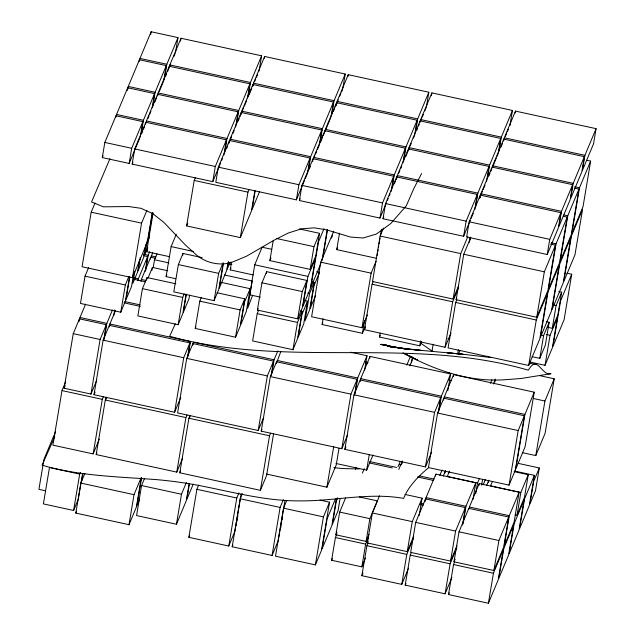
<?xml version="1.0" encoding="UTF-8"?>
<svg xmlns="http://www.w3.org/2000/svg" width="635" height="635" viewBox="0 0 635 635"><rect width="100%" height="100%" fill="white"/><g stroke="black" fill="none" stroke-linecap="round" stroke-linejoin="round"><path stroke-width="0.95" d="M53.435 437.801L53.761 435.864L43.942 459.335L38.918 489.347L45.569 490.791M95.012 203.065L91.194 212.185L82.066 266.748L132.437 277.717L147.312 242.149L152.202 212.923M53.999 436.467L55.451 431.824M65.635 381.865L61.992 390.581L52.864 445.143L93.154 453.914L99.354 439.103M139.938 137.66L129.151 163.441L102.291 157.591L104.831 142.438L115.983 115.768L142.851 121.618L140.311 136.771M96.806 380.119L90.972 394.065L64.111 388.215L73.239 333.653L79.438 318.834L106.299 324.683L103.688 340.273M88.614 267.605L85.034 276.154L80.47 303.435L120.769 312.214L125.412 301.093L129.492 276.741M78.946 321.755L79.438 318.834M79.51 320.421L79.994 317.5L85.574 304.165M115.665 117.658L115.983 115.768M116.229 116.324L116.546 114.435L127.706 87.765L154.567 93.615L152.186 107.815M127.23 90.599L127.706 87.765M127.786 89.265L128.262 86.431L139.422 59.753L166.283 65.603L163.743 80.764M139.105 61.651L139.422 59.753M139.66 60.317L139.978 58.42L151.138 31.75L177.998 37.6L175.458 52.753M150.662 34.592L151.138 31.75M129.151 163.441L131.691 148.288L142.851 121.618M90.972 394.065L100.1 339.503L106.299 324.683M79.692 474.107L49.474 467.527L43.386 503.896L73.604 510.484L79.692 474.107L80.407 472.4M220.583 162.981L212.773 181.658L132.175 164.1L134.715 148.947L145.867 122.277L226.465 139.827L223.925 154.98M180.784 397.454L174.585 412.274L93.996 394.724L103.124 340.162L109.323 325.342L189.913 342.9L187.468 357.513M104.251 338.939L106.855 323.35L112.435 310.015M141.232 478.036L136.366 507.079L129 524.685L75.811 513.096L80.835 483.084L84.884 473.408M82.582 473.527L78.256 499.372L73.604 510.484M81.407 482.544L82.868 473.837M141.184 133.541L143.407 120.285L154.567 93.615M109.395 326.93L109.879 324.009L115.459 310.674M145.55 124.166L145.867 122.277M113.713 315.738L114.689 309.896M146.113 122.833L146.431 120.944L157.583 94.274L238.181 111.823L235.648 126.976M93.154 453.914L102.291 399.359L103.386 396.74M152.741 106.482L155.123 92.281L166.283 65.603M182.61 458.184L176.776 472.13L96.179 454.573L105.307 400.018L106.402 397.399M106.045 399.153L106.37 397.2M120.769 312.214L125.333 284.932L128.905 276.384M157.67 95.774L158.147 92.94L169.307 66.262L249.896 83.82L247.523 98.028M129.778 277.027L125.976 299.76L131.556 286.425L133.771 273.169M164.306 79.431L166.838 64.27L177.998 37.6M132.437 277.717L141.565 223.155L146.907 210.391M134.81 271.621L132.858 283.313L137.501 272.201L139.621 259.54M168.989 68.159L169.307 66.262M169.545 66.826L169.862 64.929L181.023 38.259L261.612 55.809L259.08 70.969M140.279 257.612L138.065 270.867L143.645 257.532L145.859 244.269M138.017 280.741L138.343 278.797L147.645 256.572L143.804 255.73M180.546 41.1L181.023 38.259M147.225 240.784L144.947 254.421L147.804 247.579M141.041 281.4L141.367 279.456L150.67 257.231L155.464 258.27M152.598 212.566L147.868 240.816L149.4 237.172M169.64 256.715L146.614 251.698L153.091 213.003M145.201 271.185L147.645 256.572M175.855 283.805L147.074 277.543L142.423 288.655L137.858 315.936L178.157 324.707L182.809 313.595L186.063 294.108M145.598 270.827L148.201 255.238L149.693 251.682M146.748 279.487L147.074 277.543M150.344 259.175L150.67 257.231M150.9 257.842L152.71 252.341M151.971 270.256L152.448 267.414L167.799 270.764M153.21 267.549L154.511 259.755L157.02 253.778M175.768 278.709L166.092 276.606L171.117 246.594L176.276 234.275M129 524.685L134.025 494.673L141.026 477.949M141.621 477.671L136.93 505.746L139.502 499.586M202.184 257.651L182.999 253.468L178.348 264.581L173.784 291.862L214.082 300.641L218.726 289.528L223.131 263.215M144.597 478.33L141.581 485.553L136.557 515.556L176.451 524.248L186.269 500.777L189.19 483.354M254.889 190.619L251.484 210.939L240.324 237.609L186.595 225.909L194.207 180.435L195.318 177.768M182.674 255.413L182.999 253.468M178.157 324.707L182.721 297.426L184.15 294.013M186.373 294.267L183.364 312.261L188.944 298.926L189.579 295.14M212.773 181.658L215.305 166.497L226.465 139.827M174.585 412.274L183.713 357.719L189.913 342.9M305.316 178.53L307.546 173.196L310.078 158.044L229.489 140.486L218.329 167.156L215.789 182.316L296.386 199.866L304.57 180.308M271.089 375.722L273.534 361.109L192.937 343.559L186.738 358.378L177.609 412.933L258.199 430.49L263.676 417.409M188.031 356.179L190.476 341.566L109.879 324.009M216.932 292.759L244.761 298.815L240.197 326.096L235.545 337.209L195.247 328.43L199.811 301.149L201.247 297.736M224.647 152.702L227.02 138.493L238.181 111.823M192.611 345.503L192.937 343.559M193.167 344.17L193.492 342.225L274.09 359.775L277.812 350.885M229.172 142.383L229.489 140.486M229.727 141.049L230.045 139.152L241.205 112.482L321.794 130.032L319.421 144.24M176.776 472.13L185.904 417.568L187 414.957M236.522 123.746L238.736 110.49L249.896 83.82M273.598 433.626L266.589 475.52L260.39 490.339L179.8 472.789L188.928 418.227L190.024 415.615M189.659 417.362L189.984 415.417M240.887 114.379L241.205 112.482M241.443 113.046L241.76 111.149L252.92 84.479L333.51 102.029L330.978 117.181M176.451 524.248L181.475 494.236L186.38 482.505M248.079 96.695L250.452 82.486L261.612 55.809M214.082 300.641L218.646 273.36L222.941 263.096M252.603 86.368L252.92 84.479M253.159 85.034L253.476 83.145L264.636 56.467L345.234 74.025L342.852 88.233M223.496 263.025L219.289 288.195L226.655 270.589L227.949 262.842M189.42 483.957L186.833 499.443L193.246 484.092M228.505 261.517L227.211 269.256L230.188 262.144M264.319 58.364L264.636 56.467M253.262 274.931L230.235 269.915L231.529 262.176M241.157 493.895L234.887 531.352L228.751 546.021L188.857 537.329L196.89 489.315L198.699 485.005M240.324 237.609L247.936 192.143L249.055 189.476M255.119 191.222L252.047 209.606L259.485 191.826M235.545 337.209L240.109 309.928L244.761 298.815M250.134 288.695L246.332 311.428L240.752 324.763L244.554 302.03L250.134 288.695L221.353 282.424M260.35 297.132L249.714 294.815L254.73 264.811L262.096 247.205L271.772 249.309M252.611 295.251L247.634 308.316L252.198 281.035L224.377 274.971M257.397 310.07L261.961 282.789L266.613 271.677L306.911 280.456L302.347 307.737L297.696 318.849L257.397 310.07L258.112 308.364M258.635 310.229L257.199 313.65L252.635 340.931L292.933 349.71L297.585 338.598L302.149 311.317L300.228 310.896M266.287 273.629L266.613 271.677M299.402 228.941L319.548 233.331L315.746 256.064L310.166 269.399L269.867 260.62L273.201 240.728M228.751 546.021L236.784 498.007L238.951 492.823M284.956 500.451L278.209 540.782L272.074 555.45L232.18 546.767L240.213 498.753L242.38 493.57M236.252 525.177L236.577 523.24M236.903 521.303L237.228 519.366M237.553 517.43L237.879 515.493M296.386 199.866L298.918 184.714L310.078 158.044M258.199 430.49L267.335 375.928L273.534 361.109M386.326 202.962L380 218.075L299.41 200.525L301.942 185.372L313.103 158.702L393.7 176.252L391.16 191.405M347.655 434.753L341.82 448.699L261.223 431.149L270.351 376.587L276.558 361.767L357.148 379.317L354.536 394.906M271.645 374.388L274.09 359.775M308.261 170.91L310.642 156.71L321.794 130.032M276.225 363.712L276.558 361.767M276.789 362.379L280.829 351.544M312.626 161.544L313.103 158.702M313.341 159.258L313.658 157.369L324.818 130.691L405.416 148.249L403.034 162.457M260.39 490.339L269.518 435.777L270.613 433.165M319.976 142.907L322.358 128.699L333.51 102.029M324.501 132.588L324.818 130.691M325.056 131.255L325.374 129.357L336.534 102.687L417.131 120.237L414.591 135.398M331.692 114.903L334.073 100.695L345.234 74.025M297.696 318.849L302.26 291.568L306.911 280.456M292.933 349.71L297.498 322.429L302.149 311.317M336.058 105.529L336.534 102.687M307.927 276.392L302.903 306.403L310.269 288.798L315.293 258.794L307.927 276.392L254.73 264.811M336.621 104.196L337.098 101.354L348.25 74.684L428.847 92.234L426.307 107.386M310.166 269.399L313.968 246.666L319.548 233.331M307.523 301.188L303.72 323.929L298.14 337.264L301.942 314.531L307.523 301.188L304.649 300.561M314.238 282.424L309.586 293.537L305.022 320.81L309.674 309.697L314.238 282.424L312.317 282.003M347.932 76.573L348.25 74.684M333.724 231.18L320.746 262.184L311.618 316.738L361.99 327.716L367.332 314.944M272.074 555.45L280.106 507.436L283.353 499.674M321.985 260.794L327.168 229.838M322.866 257.524L327.565 229.473M286.782 500.42L283.527 508.183L275.495 556.197L315.389 564.888L321.524 550.22L329.557 502.206L320.064 500.134M280.71 527.836L281.035 525.899M281.361 523.962L281.678 522.026M282.003 520.089L282.329 518.152M365.276 326.477L362.41 333.311L322.112 324.533L323.096 318.691M376.634 258.334L336.74 249.642L339.495 233.188M266.47 474.043L326.914 487.204L333.764 446.286M315.389 564.888L323.421 516.874L329.557 502.206M338.987 448.413L336.217 464.979L326.914 487.204M380 218.075L382.54 202.922L393.7 176.252M341.82 448.699L350.949 394.137L357.148 379.317M361.99 327.716L371.118 273.153L376.079 261.295M362.41 333.311L364.53 320.651M451.001 333.034L445.048 347.258L364.458 329.7L372.062 284.234L373.182 281.567M383.476 228.044L380.127 236.045L372.523 281.511L453.112 299.061L458.692 285.726M470.313 220.289L463.621 236.291L383.024 218.734L385.564 203.581L396.716 176.911L477.314 194.461L474.774 209.621M336.439 498.308L331.907 525.415L322.088 548.886L327.104 518.874L335.415 499.015M377.119 255.429L377.444 253.492M377.769 251.555L378.095 249.619M378.42 247.682L378.746 245.745M379.063 243.816L379.389 241.879M379.714 239.943L380.04 238.006M380.365 236.069L381.492 229.291M431.633 452.096L425.434 466.908L344.845 449.358L353.973 394.795L360.172 379.976L440.761 397.534L438.317 412.147M355.1 393.573L357.703 377.984L367.006 355.759L350.695 352.211M340.098 498.427L338.042 510.746L332.462 524.081L336.264 501.348L337.756 497.792M392.033 188.182L394.256 174.919L405.416 148.249M360.243 381.572L360.728 378.643L370.03 356.418L450.62 373.975L447.85 390.533M365.554 557.967L361.831 566.857L331.613 560.268L335.415 537.535L336.899 533.979M369.07 534.281L366.093 541.393L335.867 534.813L339.677 512.08L345.623 497.856M396.24 179.753L396.716 176.911M364.561 370.372L367.006 355.759M396.962 177.475L397.28 175.577L408.432 148.907L489.029 166.457L486.497 181.61M369.705 358.37L370.03 356.418M403.59 161.123L405.971 146.915L417.131 120.237M408.519 150.416L408.996 147.574L420.156 120.896L500.745 138.454L498.372 152.662M355.584 469.305L355.902 467.408M421.592 341.535L419.798 345.813L379.5 337.034L380.159 333.137M415.473 132.167L417.687 118.904L428.847 92.234M419.838 122.793L420.156 120.896M420.394 121.46L420.711 119.563L431.871 92.893L512.461 110.45L509.929 125.603M335.955 463.471L366.657 470.154L369.268 454.565M431.395 95.734L431.871 92.893M361.831 566.857L365.641 544.124L368.61 537.012M366.093 541.393L369.895 518.66L377.341 500.88L359.394 496.967M408.567 568.135L401.764 584.383L361.871 575.691L366.895 545.679L368.03 542.973M413.663 536.297L407.249 551.64L367.355 542.957L372.372 512.945L379.547 495.792M411.409 362.831L412.385 356.989M419.798 345.813L420.616 340.939M401.463 464.749L402.098 460.954M402.019 463.415L402.336 461.518M432.038 351.036L433.181 344.218M401.764 584.383L406.789 554.371L413.21 539.028M407.249 551.64L412.266 521.637L422.084 498.165L404.987 494.443M451.882 577.564L445.087 593.812L405.193 585.129L410.218 555.117L411.345 552.41M462.486 525.026L465.407 507.603L425.514 498.912L415.695 522.383L410.67 552.386L450.564 561.078L456.986 545.735M445.048 347.258L452.66 301.792L458.24 288.457M453.112 299.061L460.724 253.595L467.789 236.704M463.621 236.291L466.153 221.139L477.314 194.461M425.434 466.908L434.562 412.353L440.761 397.534M419.171 515.588L422.084 498.165M456.795 299.784L455.684 302.45L448.072 347.916L528.669 365.466L539.821 338.796L547.433 293.33L536.273 320L528.669 365.466M550.704 244.094L555.498 245.134L547.886 290.6L536.734 317.278L456.136 299.72L463.748 254.254L470.813 237.363M469.178 221.798L466.638 236.95L547.235 254.5L558.395 227.83L560.927 212.677L480.338 195.12L469.178 221.798L549.767 239.347L560.927 212.677M437.586 413.012L428.458 467.566L509.048 485.124L515.247 470.305L524.383 415.742L443.786 398.193L437.586 413.012L518.184 430.562L524.383 415.742M438.88 410.813L441.325 396.2L450.62 373.975M425.029 501.817L425.514 498.912M425.585 500.483L426.069 497.578L435.888 474.107L475.782 482.798L473.027 499.253M469.289 242.403L470.098 237.561M470.011 240.101L470.495 237.196M475.496 207.335L477.869 193.127L489.029 166.457M443.46 400.137L443.786 398.193M444.016 398.804L444.341 396.859L453.644 374.634L534.241 392.184L525.105 446.746L515.811 468.971L524.939 414.409L534.241 392.184M480.02 197.017L480.338 195.12M480.258 197.58L480.893 193.786L492.054 167.116L572.643 184.674L570.111 199.827L558.951 226.497L561.491 211.344L572.643 184.674M435.562 476.044L435.888 474.107M453.319 376.579L453.644 374.634M457.716 353.6L458.367 349.702M487.37 178.387L489.585 165.124L500.745 138.454M492.292 167.68L492.609 165.783L503.769 139.113L584.359 156.662L581.827 171.815L570.667 198.493L573.207 183.34L584.359 156.662M444.984 472.94L445.31 471.003M498.927 151.328L501.301 137.12L512.461 110.45M503.452 141.002L503.769 139.113M504.007 139.668L504.325 137.779L515.485 111.109L596.082 128.659L593.542 143.812L582.382 170.482L584.922 155.329L596.082 128.659M515.168 112.998L515.485 111.109M445.087 593.812L450.112 563.809L456.906 547.561M450.564 561.078L455.589 531.074L465.407 507.603M488.402 603.25L493.427 573.238L503.245 549.767L498.229 579.779L488.402 603.25L448.508 594.558L453.533 564.555L454.668 561.848M453.993 561.824L459.01 531.82L468.828 508.349L508.722 517.033L503.706 547.045L493.887 570.516L453.993 561.824L455.12 559.117M463.05 523.692L465.963 506.27L475.782 482.798M469.067 508.945L469.392 507.016L479.211 483.537L519.105 492.228L514.08 522.24L504.261 545.711L509.286 515.699L519.105 492.228M475.758 493.466L477.504 483.044L479.361 478.599M494.856 382.016L495.348 379.095M478.885 485.473L479.211 483.537M481.616 485.156L482.568 479.473M488.307 482.378L488.632 480.441M493.887 570.516L498.904 540.504L508.722 517.033M536.734 317.278L544.338 271.804L555.498 245.134M547.235 254.5L549.767 239.347M509.048 485.124L518.184 430.562M567.214 217.13L556.054 243.8L548.449 289.266L559.602 262.596L567.214 217.13L563.38 216.297M532.106 356.695L539.782 358.362L543.592 335.629L549.172 322.294L546.29 321.667M549.172 322.294L545.362 345.027L539.782 358.362M515.128 514.802L517.017 515.215L520.827 492.482L528.264 474.702L514.096 471.614M578.929 189.127L567.769 215.797L560.165 261.263L571.325 234.593L578.929 189.127L574.135 188.079M545.028 365.308L550.053 335.296L557.419 317.698L552.394 347.702L545.028 365.308L529.558 361.934M547.497 327.255L552.291 328.303L556.093 305.57L561.673 292.235L558.8 291.608M528.264 474.702L524.462 497.435L517.017 515.215M561.673 292.235L557.871 314.968L552.291 328.303M590.645 161.115L579.485 187.793L571.881 233.259L583.041 206.589L590.645 161.115L586.811 160.282M522.359 452.652L535.789 455.581L544.925 401.018L554.22 378.793L539.829 375.658M534.376 475.353L529.36 505.365L519.541 528.836L524.558 498.824L534.376 475.353L514.429 471.011M539.298 467.963L535.495 490.696L529.915 504.031L533.717 481.298L539.298 467.963L518.192 463.367M554.22 378.793L545.092 433.356L535.789 455.581M571.722 274.233L564.11 319.699L552.95 346.369L560.562 300.903L571.722 274.233L566.92 273.185M102.291 157.591L103.037 155.813M141.613 133.66L142.732 130.993M143.47 129.215L144.589 126.548M147.939 118.547L149.05 115.88M149.796 114.102L150.916 111.435M154.821 102.1L156.678 97.655M157.424 95.877L158.536 93.21M159.282 91.432L163.37 81.653M165.791 75.867L166.537 74.089M167.648 71.422L168.767 68.755M169.513 66.977L170.624 64.31M173.974 56.309L175.093 53.642M132.175 164.1L132.921 162.322M64.111 388.215L65.199 385.596M146.614 251.698L147.733 249.031M93.996 394.724L95.083 392.105M147.987 278.082L152.448 267.414M186.595 225.909L187.714 223.242M166.092 276.606L166.83 274.844M96.179 454.573L96.909 452.834M221.694 160.314L222.44 158.536M226.719 148.312L227.465 146.534M228.576 143.867L229.695 141.2M230.441 139.422L231.553 136.755M233.045 133.199L234.156 130.532M238.061 121.198L239.181 118.531M239.919 116.753L243.642 107.863M244.388 106.085L246.618 100.751M249.039 94.972L251.643 88.749M252.754 86.082L253.5 84.304M254.611 81.637L255.73 78.97M256.476 77.192L257.588 74.525M75.811 513.096L76.549 511.334M195.247 328.43L195.961 326.723M230.235 269.915L230.973 268.137M249.714 294.815L250.444 293.06M179.8 472.789L180.523 471.043M269.867 260.62L270.986 257.953M309.221 169.196L310.332 166.529M313.309 159.417L314.801 155.861M315.539 154.083L316.659 151.416M317.405 149.638L319.262 145.193M320.564 142.081L322.421 137.628M323.167 135.85L324.279 133.183M325.025 131.405L330.605 118.07M333.399 111.403L334.51 108.736M335.256 106.958L338.233 99.846M339.717 96.29L340.836 93.623M341.574 91.845L342.694 89.178M299.41 200.525L300.149 198.747M188.857 537.329L189.579 535.607M324.017 228.663L318.437 241.998L310.825 287.464L320.865 263.462M331.47 238.125L332.581 235.458M319.238 273.185L314.031 285.631L310.229 308.364L315.436 295.918M336.74 249.642L337.495 247.84M261.223 431.149L261.953 429.403M322.112 324.533L322.826 322.826M232.18 546.767L232.894 545.036M387.445 200.295L388.183 198.517M389.303 195.85L390.049 194.072M394.319 183.848L395.438 181.181M396.184 179.403L397.296 176.736M398.788 173.18L399.899 170.513M400.645 168.735L401.764 166.068M405.67 156.734L409.384 147.844M410.131 146.066L411.25 143.399M413.48 138.065L414.218 136.287M416.639 130.508L417.385 128.73M418.497 126.063L419.243 124.285M420.362 121.618L421.473 118.951M422.219 117.173L423.339 114.498M424.823 110.942L425.942 108.275M383.024 218.734L383.77 216.956M364.458 329.7L365.57 327.033M379.5 337.034L380.222 335.328M344.845 449.358L345.932 446.746M335.867 534.813L336.987 532.146M406.781 365.109L410.504 356.219M362.379 473.083L364.244 468.638M471.059 218.511L473.289 213.177M479.425 198.501L480.544 195.834M481.29 194.056L482.402 191.389M483.148 189.611L485.005 185.166M488.91 175.832L490.029 173.164M490.768 171.386L491.887 168.719M492.633 166.941L496.348 158.052M497.094 156.273L498.213 153.607M500.999 146.939L502.491 143.383M503.603 140.716L504.349 138.938M505.46 136.271L506.579 133.604M507.325 131.826L508.437 129.159M409.805 365.768L413.155 357.767M366.657 470.154L372.983 455.041M331.613 560.268L332.351 558.49M456.136 299.72L456.882 297.942M397.994 466.773L400.233 461.439M367.355 542.957L368.109 541.147M398.78 469.463L402.185 461.335M361.871 575.691L363.006 572.984M458.549 353.941L460.034 350.385M439.809 475.44L442.079 470.027M443.238 476.186L445.5 470.773M449.517 471.13L447.278 476.464L477.504 483.044M405.193 585.129L405.948 583.319M490.403 383.326L491.887 379.77M493.419 383.984L495.284 379.539M483.132 484.878L485.394 479.465M486.553 485.624L488.823 480.211M492.458 481.449L490.601 485.902L520.827 492.482M448.508 594.558L449.27 592.757M109.942 158.702L91.567 201.954L103.362 206.835L128.651 206.542L140.97 208.312L152.702 213.606L163.854 222.369L185.309 244.904L196.263 254.841A34.734 30.75 22.7 0 0 232.934 261.906L246.499 256.222L274.447 239.998L288.226 233.045L301.554 228.798L314.333 227.846L326.612 229.862L350.639 237.085L363.101 237.99L376.372 234.069L390.747 223.568L406.352 205.716L413.885 188.436L421.608 173.498M54.745 436.65L42.077 465.177C79.446 476.194 118.594 476.655 157.115 479.679A393.343 348.178 22.7 0 1 200.16 485.704C233.307 492.22 266.351 501.229 300.403 500.88C334.835 501.134 369.292 492.276 403.606 498.388C408.773 485.846 418.401 476.385 428.458 467.741M175.26 323.842L169.696 336.28C286.774 368.919 411.44 335.963 528.376 370.213C537.623 353.758 541.655 376.531 551.005 373.682L521.049 378.5L505.111 379.714C469.463 382.326 434.888 370.261 404.019 353.385L417.481 360.013L402.931 352.925M399.407 464.717L401.272 464.566M448 372.65L449.167 372.602M359.124 468.94L342.543 468.559L333.883 467.662M491.411 357.576L462.82 354.259L405.416 348.885L420.902 350.393L392.311 347.075L406.749 348.917M406.765 348.901L393.486 346.948L404.955 348.94M529.606 363.323L536.313 364.403M405.003 348.933L380.508 344.384L395.716 347.504L381.683 344.289L392.057 346.916M406.892 349.266L408.781 349.599M139.978 58.42L166.838 64.27M169.862 64.929L250.452 82.486M253.476 83.145L334.073 100.695M337.098 101.354L417.687 118.904M420.711 119.563L501.301 137.12M504.325 137.779L584.922 155.329M128.262 86.431L155.123 92.281M158.147 92.94L238.736 110.49M241.76 111.149L322.358 128.699M325.374 129.357L405.971 146.915M408.996 147.574L489.585 165.124M492.609 165.783L573.207 183.34M574.691 186.746L579.485 187.793M116.546 114.435L143.407 120.285M146.431 120.944L227.02 138.493M230.045 139.152L310.642 156.71M313.658 157.369L394.256 174.919M397.28 175.577L477.869 193.127M480.893 193.786L561.491 211.344M563.936 214.963L567.769 215.797M104.831 142.438L131.691 148.288M134.715 148.947L215.305 166.497M218.329 167.156L298.918 184.714M301.942 185.372L382.54 202.922M385.564 203.581L466.153 221.139M551.259 242.76L556.054 243.8M194.207 180.435L247.936 192.143M380.127 236.045L460.724 253.595M463.748 254.254L544.338 271.804M276.55 238.514L313.968 246.666M553.22 304.943L556.093 305.57M91.194 212.185L141.565 223.155M320.746 262.184L371.118 273.153M316.738 271.669L319.611 272.296M372.062 284.234L452.66 301.792M455.684 302.45L536.273 320M171.117 246.594L193.357 251.444M229.021 263.858L231.902 264.485M546.179 334.454L550.053 335.296M540.71 335.002L543.592 335.629M143.407 254.19L148.201 255.238M151.225 255.897L156.019 256.937M178.348 264.581L218.646 273.36M261.961 282.789L302.26 291.568M154.511 259.755L168.902 262.89M307.665 293.116L309.586 293.537M447.858 338.344L449.778 338.757M134.509 277.963L138.343 278.797M141.367 279.456L146.169 280.503M134.088 279.321L145.605 281.829M85.034 276.154L125.333 284.932M142.423 288.655L182.721 297.426M199.811 301.149L240.109 309.928M257.199 313.65L297.498 322.429M124.793 301.554L140.144 304.895M123.976 302.831L140.287 306.38M365.212 361.879L368.094 362.506M448.834 380.087L451.707 380.714M533.408 398.51L544.925 401.018M365.339 363.363L367.26 363.776M79.994 317.5L106.855 323.35M277.114 360.434L357.703 377.984M360.728 378.643L441.325 396.2M444.341 396.859L524.939 414.409M73.239 333.653L100.1 339.503M103.124 340.162L183.713 357.719M186.738 358.378L267.335 375.928M270.351 376.587L350.949 394.137M353.973 394.795L434.562 412.353M61.992 390.581L102.291 399.359M105.307 400.018L185.904 417.568M188.928 418.227L269.518 435.777M369.8 461.605L396.669 467.455M369.681 463.026L392.343 467.963M419.878 476.028L434.126 479.131M417.417 476.948L433.562 480.465M426.069 497.578L465.963 506.27M469.392 507.016L509.286 515.699M420.894 503.317L423.743 503.936M420.338 504.65L423.188 505.269M372.372 512.945L412.266 521.637M415.695 522.383L455.589 531.074M459.01 531.82L498.904 540.504M339.677 512.08L369.895 518.66M196.89 489.315L236.784 498.007M240.213 498.753L280.106 507.436M283.527 508.183L323.421 516.874M141.581 485.553L181.475 494.236M335.415 537.535L365.641 544.124M80.835 483.084L134.025 494.673M366.895 545.679L406.789 554.371M410.218 555.117L450.112 563.809M453.533 564.555L493.427 573.238M394.914 347.607L382.826 344.376L389.382 346.337M392.271 347.154L383.953 344.599L391.39 347.147M391.485 347.147L385.056 344.9L388.898 346.313M432.157 351.068L420.473 343.059M503.801 548.434L498.785 578.445L508.603 554.974L513.628 524.962L503.801 548.434M547.989 291.997L540.385 337.463L551.537 310.793L559.149 265.327L547.989 291.997M514.183 523.629L509.159 553.641L518.978 530.169L524.002 500.158L514.183 523.629M559.705 263.993L552.101 309.459L563.261 282.789L570.865 237.315L559.705 263.993M571.421 235.982L563.817 281.456L574.977 254.778L582.581 209.312L571.421 235.982M462.82 354.259L447.326 352.782L462.82 354.259M389.08 346.353L387.271 345.567L388.985 346.353"/></g></svg>
